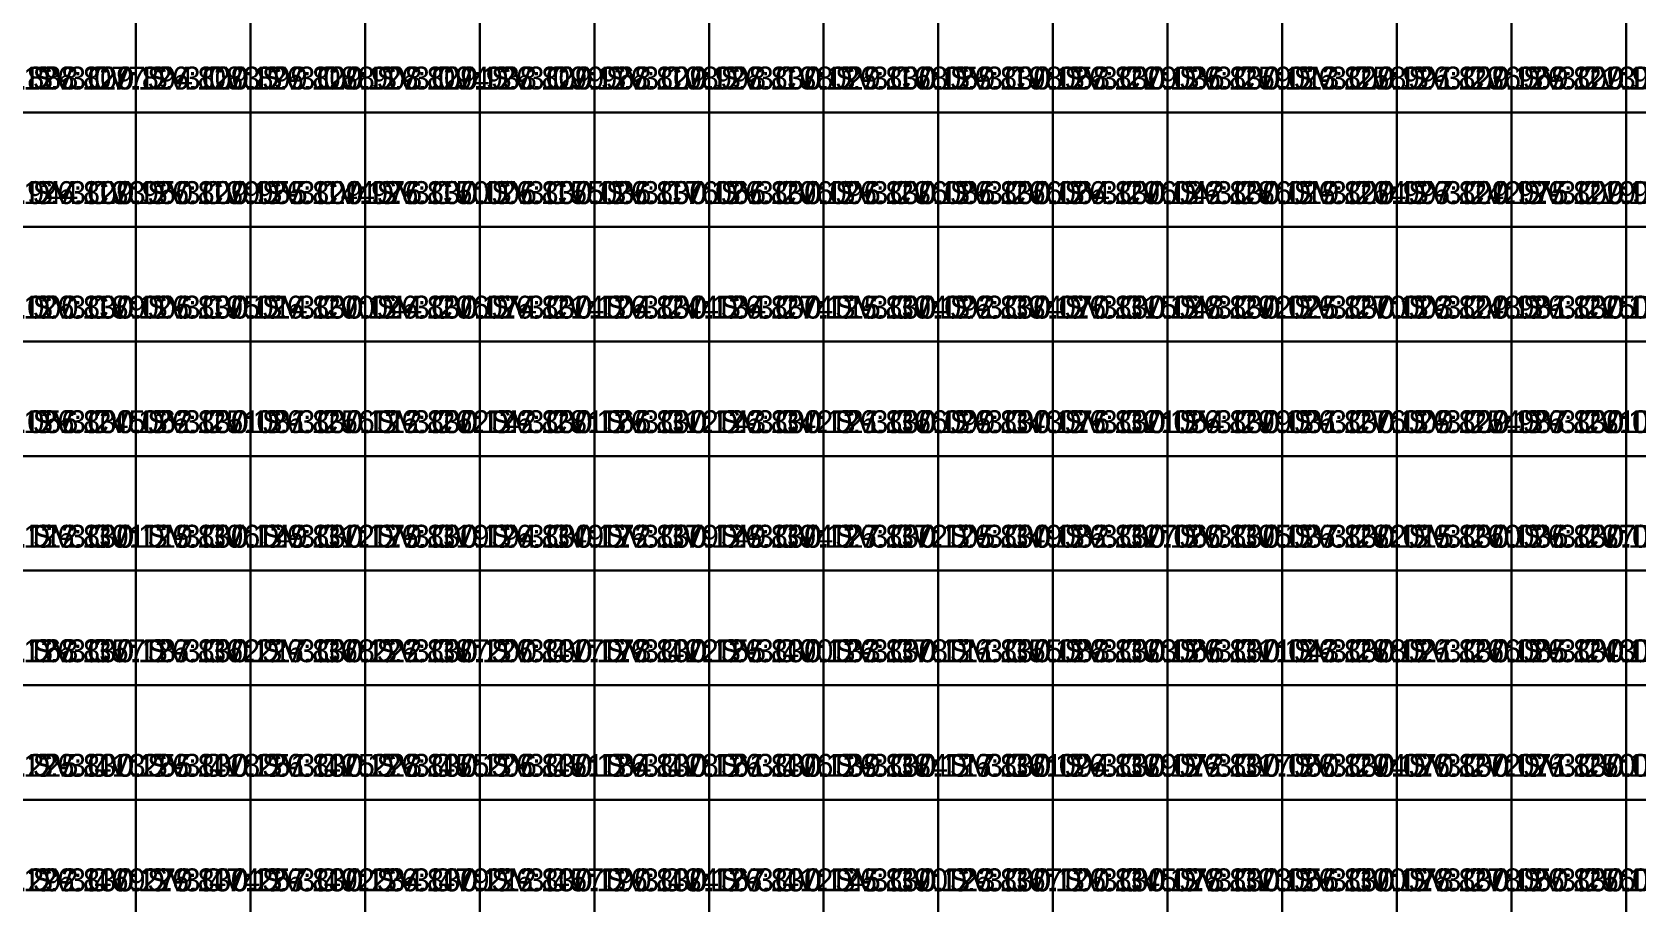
# Model space of a CAD drawing. Header units: metres. Extents: x 287857 to 287981, y 62957 to 63018.
# Drawn here: x 287870.02 to 287884.02, y 62978.93 to 62986.53 of the extents above; entities that cross this region are included whole.
import ezdxf

# ---------------------------------------------------------------- set-up
doc = ezdxf.new("R2010")
doc.units = ezdxf.units.M
doc.layers.add('CORR-CUT', color=7, linetype='Continuous', true_color=0x3b82f6)
doc.layers.add('CORR-DIFF-TXT', color=7, linetype='Continuous', true_color=0xffffff)

msp = doc.modelspace()

# ---------------------------------------------------------------- linework, layer by layer
at = {"layer": 'CORR-CUT'}
for points in [[(287869.925, 62985.831, 129.894), (287870.925, 62985.831, 129.894), (287870.925, 62986.831, 129.894), (287869.925, 62986.831, 129.894), (287869.925, 62985.831, 129.894)], [(287870.925, 62985.831, 129.899), (287871.925, 62985.831, 129.899), (287871.925, 62986.831, 129.899), (287870.925, 62986.831, 129.899), (287870.925, 62985.831, 129.899)], [(287871.925, 62985.831, 129.908), (287872.925, 62985.831, 129.908), (287872.925, 62986.831, 129.908), (287871.925, 62986.831, 129.908), (287871.925, 62985.831, 129.908)], [(287872.925, 62985.831, 129.938), (287873.925, 62985.831, 129.938), (287873.925, 62986.831, 129.938), (287872.925, 62986.831, 129.938), (287872.925, 62985.831, 129.938)], [(287873.925, 62985.831, 129.968), (287874.925, 62985.831, 129.968), (287874.925, 62986.831, 129.968), (287873.925, 62986.831, 129.968), (287873.925, 62985.831, 129.968)], [(287874.925, 62985.831, 129.998), (287875.925, 62985.831, 129.998), (287875.925, 62986.831, 129.998), (287874.925, 62986.831, 129.998), (287874.925, 62985.831, 129.998)], [(287875.925, 62985.831, 130.029), (287876.925, 62985.831, 130.029), (287876.925, 62986.831, 130.029), (287875.925, 62986.831, 130.029), (287875.925, 62985.831, 130.029)], [(287876.925, 62985.831, 130.059), (287877.925, 62985.831, 130.059), (287877.925, 62986.831, 130.059), (287876.925, 62986.831, 130.059), (287876.925, 62985.831, 130.059)], [(287877.925, 62985.831, 130.058), (287878.925, 62985.831, 130.058), (287878.925, 62986.831, 130.058), (287877.925, 62986.831, 130.058), (287877.925, 62985.831, 130.058)], [(287878.925, 62985.831, 130.036), (287879.925, 62985.831, 130.036), (287879.925, 62986.831, 130.036), (287878.925, 62986.831, 130.036), (287878.925, 62985.831, 130.036)], [(287879.925, 62985.831, 130.013), (287880.925, 62985.831, 130.013), (287880.925, 62986.831, 130.013), (287879.925, 62986.831, 130.013), (287879.925, 62985.831, 130.013)], [(287880.925, 62985.831, 129.991), (287881.925, 62985.831, 129.991), (287881.925, 62986.831, 129.991), (287880.925, 62986.831, 129.991), (287880.925, 62985.831, 129.991)], [(287881.925, 62985.831, 129.969), (287882.925, 62985.831, 129.969), (287882.925, 62986.831, 129.969), (287881.925, 62986.831, 129.969), (287881.925, 62985.831, 129.969)], [(287882.925, 62985.831, 129.946), (287883.925, 62985.831, 129.946), (287883.925, 62986.831, 129.946), (287882.925, 62986.831, 129.946), (287882.925, 62985.831, 129.946)], [(287883.925, 62985.831, 129.967), (287884.925, 62985.831, 129.967), (287884.925, 62986.831, 129.967), (287883.925, 62986.831, 129.967), (287883.925, 62985.831, 129.967)], [(287869.925, 62984.831, 129.95), (287870.925, 62984.831, 129.95), (287870.925, 62985.831, 129.95), (287869.925, 62985.831, 129.95), (287869.925, 62984.831, 129.95)], [(287870.925, 62984.831, 129.955), (287871.925, 62984.831, 129.955), (287871.925, 62985.831, 129.955), (287870.925, 62985.831, 129.955), (287870.925, 62984.831, 129.955)], [(287871.925, 62984.831, 129.976), (287872.925, 62984.831, 129.976), (287872.925, 62985.831, 129.976), (287871.925, 62985.831, 129.976), (287871.925, 62984.831, 129.976)], [(287872.925, 62984.831, 130.006), (287873.925, 62984.831, 130.006), (287873.925, 62985.831, 130.006), (287872.925, 62985.831, 130.006), (287872.925, 62984.831, 130.006)], [(287873.925, 62984.831, 130.036), (287874.925, 62984.831, 130.036), (287874.925, 62985.831, 130.036), (287873.925, 62985.831, 130.036), (287873.925, 62984.831, 130.036)], [(287874.925, 62984.831, 130.066), (287875.925, 62984.831, 130.066), (287875.925, 62985.831, 130.066), (287874.925, 62985.831, 130.066), (287874.925, 62984.831, 130.066)], [(287875.925, 62984.831, 130.096), (287876.925, 62984.831, 130.096), (287876.925, 62985.831, 130.096), (287875.925, 62985.831, 130.096), (287875.925, 62984.831, 130.096)], [(287876.925, 62984.831, 130.086), (287877.925, 62984.831, 130.086), (287877.925, 62985.831, 130.086), (287876.925, 62985.831, 130.086), (287876.925, 62984.831, 130.086)], [(287877.925, 62984.831, 130.064), (287878.925, 62984.831, 130.064), (287878.925, 62985.831, 130.064), (287877.925, 62985.831, 130.064), (287877.925, 62984.831, 130.064)], [(287878.925, 62984.831, 130.042), (287879.925, 62984.831, 130.042), (287879.925, 62985.831, 130.042), (287878.925, 62985.831, 130.042), (287878.925, 62984.831, 130.042)], [(287879.925, 62984.831, 130.019), (287880.925, 62984.831, 130.019), (287880.925, 62985.831, 130.019), (287879.925, 62985.831, 130.019), (287879.925, 62984.831, 130.019)], [(287880.925, 62984.831, 129.997), (287881.925, 62984.831, 129.997), (287881.925, 62985.831, 129.997), (287880.925, 62985.831, 129.997), (287880.925, 62984.831, 129.997)], [(287881.925, 62984.831, 129.975), (287882.925, 62984.831, 129.975), (287882.925, 62985.831, 129.975), (287881.925, 62985.831, 129.975), (287881.925, 62984.831, 129.975)], [(287882.925, 62984.831, 129.952), (287883.925, 62984.831, 129.952), (287883.925, 62985.831, 129.952), (287882.925, 62985.831, 129.952), (287882.925, 62984.831, 129.952)], [(287883.925, 62984.831, 130.016), (287884.925, 62984.831, 130.016), (287884.925, 62985.831, 130.016), (287883.925, 62985.831, 130.016), (287883.925, 62984.831, 130.016)], [(287869.925, 62983.831, 130.006), (287870.925, 62983.831, 130.006), (287870.925, 62984.831, 130.006), (287869.925, 62984.831, 130.006), (287869.925, 62983.831, 130.006)], [(287870.925, 62983.831, 130.014), (287871.925, 62983.831, 130.014), (287871.925, 62984.831, 130.014), (287870.925, 62984.831, 130.014), (287870.925, 62983.831, 130.014)], [(287871.925, 62983.831, 130.044), (287872.925, 62983.831, 130.044), (287872.925, 62984.831, 130.044), (287871.925, 62984.831, 130.044), (287871.925, 62983.831, 130.044)], [(287872.925, 62983.831, 130.074), (287873.925, 62983.831, 130.074), (287873.925, 62984.831, 130.074), (287872.925, 62984.831, 130.074), (287872.925, 62983.831, 130.074)], [(287873.925, 62983.831, 130.104), (287874.925, 62983.831, 130.104), (287874.925, 62984.831, 130.104), (287873.925, 62984.831, 130.104), (287873.925, 62983.831, 130.104)], [(287874.925, 62983.831, 130.134), (287875.925, 62983.831, 130.134), (287875.925, 62984.831, 130.134), (287874.925, 62984.831, 130.134), (287874.925, 62983.831, 130.134)], [(287875.925, 62983.831, 130.115), (287876.925, 62983.831, 130.115), (287876.925, 62984.831, 130.115), (287875.925, 62984.831, 130.115), (287875.925, 62983.831, 130.115)], [(287876.925, 62983.831, 130.092), (287877.925, 62983.831, 130.092), (287877.925, 62984.831, 130.092), (287876.925, 62984.831, 130.092), (287876.925, 62983.831, 130.092)], [(287877.925, 62983.831, 130.07), (287878.925, 62983.831, 130.07), (287878.925, 62984.831, 130.07), (287877.925, 62984.831, 130.07), (287877.925, 62983.831, 130.07)], [(287878.925, 62983.831, 130.048), (287879.925, 62983.831, 130.048), (287879.925, 62984.831, 130.048), (287878.925, 62984.831, 130.048), (287878.925, 62983.831, 130.048)], [(287879.925, 62983.831, 130.025), (287880.925, 62983.831, 130.025), (287880.925, 62984.831, 130.025), (287879.925, 62984.831, 130.025), (287879.925, 62983.831, 130.025)], [(287880.925, 62983.831, 130.003), (287881.925, 62983.831, 130.003), (287881.925, 62984.831, 130.003), (287880.925, 62984.831, 130.003), (287880.925, 62983.831, 130.003)], [(287881.925, 62983.831, 129.981), (287882.925, 62983.831, 129.981), (287882.925, 62984.831, 129.981), (287881.925, 62984.831, 129.981), (287881.925, 62983.831, 129.981)], [(287882.925, 62983.831, 130.001), (287883.925, 62983.831, 130.001), (287883.925, 62984.831, 130.001), (287882.925, 62984.831, 130.001), (287882.925, 62983.831, 130.001)], [(287883.925, 62983.831, 130.065), (287884.925, 62983.831, 130.065), (287884.925, 62984.831, 130.065), (287883.925, 62984.831, 130.065), (287883.925, 62983.831, 130.065)], [(287869.925, 62982.831, 130.062), (287870.925, 62982.831, 130.062), (287870.925, 62983.831, 130.062), (287869.925, 62983.831, 130.062), (287869.925, 62982.831, 130.062)], [(287870.925, 62982.831, 130.081), (287871.925, 62982.831, 130.081), (287871.925, 62983.831, 130.081), (287870.925, 62983.831, 130.081), (287870.925, 62982.831, 130.081)], [(287871.925, 62982.831, 130.112), (287872.925, 62982.831, 130.112), (287872.925, 62983.831, 130.112), (287871.925, 62983.831, 130.112), (287871.925, 62982.831, 130.112)], [(287872.925, 62982.831, 130.142), (287873.925, 62982.831, 130.142), (287873.925, 62983.831, 130.142), (287872.925, 62983.831, 130.142), (287872.925, 62982.831, 130.142)], [(287873.925, 62982.831, 130.166), (287874.925, 62982.831, 130.166), (287874.925, 62983.831, 130.166), (287873.925, 62983.831, 130.166), (287873.925, 62982.831, 130.166)], [(287874.925, 62982.831, 130.143), (287875.925, 62982.831, 130.143), (287875.925, 62983.831, 130.143), (287874.925, 62983.831, 130.143), (287874.925, 62982.831, 130.143)], [(287875.925, 62982.831, 130.121), (287876.925, 62982.831, 130.121), (287876.925, 62983.831, 130.121), (287875.925, 62983.831, 130.121), (287875.925, 62982.831, 130.121)], [(287876.925, 62982.831, 130.099), (287877.925, 62982.831, 130.099), (287877.925, 62983.831, 130.099), (287876.925, 62983.831, 130.099), (287876.925, 62982.831, 130.099)], [(287877.925, 62982.831, 130.076), (287878.925, 62982.831, 130.076), (287878.925, 62983.831, 130.076), (287877.925, 62983.831, 130.076), (287877.925, 62982.831, 130.076)], [(287878.925, 62982.831, 130.054), (287879.925, 62982.831, 130.054), (287879.925, 62983.831, 130.054), (287878.925, 62983.831, 130.054), (287878.925, 62982.831, 130.054)], [(287879.925, 62982.831, 130.031), (287880.925, 62982.831, 130.031), (287880.925, 62983.831, 130.031), (287879.925, 62983.831, 130.031), (287879.925, 62982.831, 130.031)], [(287880.925, 62982.831, 130.009), (287881.925, 62982.831, 130.009), (287881.925, 62983.831, 130.009), (287880.925, 62983.831, 130.009), (287880.925, 62982.831, 130.009)], [(287881.925, 62982.831, 129.987), (287882.925, 62982.831, 129.987), (287882.925, 62983.831, 129.987), (287881.925, 62983.831, 129.987), (287881.925, 62982.831, 129.987)], [(287882.925, 62982.831, 130.051), (287883.925, 62982.831, 130.051), (287883.925, 62983.831, 130.051), (287882.925, 62983.831, 130.051), (287882.925, 62982.831, 130.051)], [(287883.925, 62982.831, 130.08), (287884.925, 62982.831, 130.08), (287884.925, 62983.831, 130.08), (287883.925, 62983.831, 130.08), (287883.925, 62982.831, 130.08)], [(287869.925, 62981.831, 130.119), (287870.925, 62981.831, 130.119), (287870.925, 62982.831, 130.119), (287869.925, 62982.831, 130.119), (287869.925, 62981.831, 130.119)], [(287870.925, 62981.831, 130.149), (287871.925, 62981.831, 130.149), (287871.925, 62982.831, 130.149), (287870.925, 62982.831, 130.149), (287870.925, 62981.831, 130.149)], [(287871.925, 62981.831, 130.179), (287872.925, 62981.831, 130.179), (287872.925, 62982.831, 130.179), (287871.925, 62982.831, 130.179), (287871.925, 62981.831, 130.179)], [(287872.925, 62981.831, 130.194), (287873.925, 62981.831, 130.194), (287873.925, 62982.831, 130.194), (287872.925, 62982.831, 130.194), (287872.925, 62981.831, 130.194)], [(287873.925, 62981.831, 130.172), (287874.925, 62981.831, 130.172), (287874.925, 62982.831, 130.172), (287873.925, 62982.831, 130.172), (287873.925, 62981.831, 130.172)], [(287874.925, 62981.831, 130.149), (287875.925, 62981.831, 130.149), (287875.925, 62982.831, 130.149), (287874.925, 62982.831, 130.149), (287874.925, 62981.831, 130.149)], [(287875.925, 62981.831, 130.127), (287876.925, 62981.831, 130.127), (287876.925, 62982.831, 130.127), (287875.925, 62982.831, 130.127), (287875.925, 62981.831, 130.127)], [(287876.925, 62981.831, 130.105), (287877.925, 62981.831, 130.105), (287877.925, 62982.831, 130.105), (287876.925, 62982.831, 130.105), (287876.925, 62981.831, 130.105)], [(287877.925, 62981.831, 130.082), (287878.925, 62981.831, 130.082), (287878.925, 62982.831, 130.082), (287877.925, 62982.831, 130.082), (287877.925, 62981.831, 130.082)], [(287878.925, 62981.831, 130.06), (287879.925, 62981.831, 130.06), (287879.925, 62982.831, 130.06), (287878.925, 62982.831, 130.06), (287878.925, 62981.831, 130.06)], [(287879.925, 62981.831, 130.037), (287880.925, 62981.831, 130.037), (287880.925, 62982.831, 130.037), (287879.925, 62982.831, 130.037), (287879.925, 62981.831, 130.037)], [(287880.925, 62981.831, 130.015), (287881.925, 62981.831, 130.015), (287881.925, 62982.831, 130.015), (287880.925, 62982.831, 130.015), (287880.925, 62981.831, 130.015)], [(287881.925, 62981.831, 130.036), (287882.925, 62981.831, 130.036), (287882.925, 62982.831, 130.036), (287881.925, 62982.831, 130.036), (287881.925, 62981.831, 130.036)], [(287882.925, 62981.831, 130.086), (287883.925, 62981.831, 130.086), (287883.925, 62982.831, 130.086), (287882.925, 62982.831, 130.086), (287882.925, 62981.831, 130.086)], [(287883.925, 62981.831, 130.059), (287884.925, 62981.831, 130.059), (287884.925, 62982.831, 130.059), (287883.925, 62982.831, 130.059), (287883.925, 62981.831, 130.059)], [(287869.925, 62980.831, 130.187), (287870.925, 62980.831, 130.187), (287870.925, 62981.831, 130.187), (287869.925, 62981.831, 130.187), (287869.925, 62980.831, 130.187)], [(287870.925, 62980.831, 130.217), (287871.925, 62980.831, 130.217), (287871.925, 62981.831, 130.217), (287870.925, 62981.831, 130.217), (287870.925, 62980.831, 130.217)], [(287871.925, 62980.831, 130.222), (287872.925, 62980.831, 130.222), (287872.925, 62981.831, 130.222), (287871.925, 62981.831, 130.222), (287871.925, 62980.831, 130.222)], [(287872.925, 62980.831, 130.2), (287873.925, 62980.831, 130.2), (287873.925, 62981.831, 130.2), (287872.925, 62981.831, 130.2), (287872.925, 62980.831, 130.2)], [(287873.925, 62980.831, 130.178), (287874.925, 62980.831, 130.178), (287874.925, 62981.831, 130.178), (287873.925, 62981.831, 130.178), (287873.925, 62980.831, 130.178)], [(287874.925, 62980.831, 130.155), (287875.925, 62980.831, 130.155), (287875.925, 62981.831, 130.155), (287874.925, 62981.831, 130.155), (287874.925, 62980.831, 130.155)], [(287875.925, 62980.831, 130.133), (287876.925, 62980.831, 130.133), (287876.925, 62981.831, 130.133), (287875.925, 62981.831, 130.133), (287875.925, 62980.831, 130.133)], [(287876.925, 62980.831, 130.111), (287877.925, 62980.831, 130.111), (287877.925, 62981.831, 130.111), (287876.925, 62981.831, 130.111), (287876.925, 62980.831, 130.111)], [(287877.925, 62980.831, 130.088), (287878.925, 62980.831, 130.088), (287878.925, 62981.831, 130.088), (287877.925, 62981.831, 130.088), (287877.925, 62980.831, 130.088)], [(287878.925, 62980.831, 130.066), (287879.925, 62980.831, 130.066), (287879.925, 62981.831, 130.066), (287878.925, 62981.831, 130.066), (287878.925, 62980.831, 130.066)], [(287879.925, 62980.831, 130.043), (287880.925, 62980.831, 130.043), (287880.925, 62981.831, 130.043), (287879.925, 62981.831, 130.043), (287879.925, 62980.831, 130.043)], [(287880.925, 62980.831, 130.021), (287881.925, 62980.831, 130.021), (287881.925, 62981.831, 130.021), (287880.925, 62981.831, 130.021), (287880.925, 62980.831, 130.021)], [(287881.925, 62980.831, 130.085), (287882.925, 62980.831, 130.085), (287882.925, 62981.831, 130.085), (287881.925, 62981.831, 130.085), (287881.925, 62980.831, 130.085)], [(287882.925, 62980.831, 130.065), (287883.925, 62980.831, 130.065), (287883.925, 62981.831, 130.065), (287882.925, 62981.831, 130.065), (287882.925, 62980.831, 130.065)], [(287883.925, 62980.831, 130.038), (287884.925, 62980.831, 130.038), (287884.925, 62981.831, 130.038), (287883.925, 62981.831, 130.038), (287883.925, 62980.831, 130.038)], [(287869.925, 62979.831, 130.255), (287870.925, 62979.831, 130.255), (287870.925, 62980.831, 130.255), (287869.925, 62980.831, 130.255), (287869.925, 62979.831, 130.255)], [(287870.925, 62979.831, 130.251), (287871.925, 62979.831, 130.251), (287871.925, 62980.831, 130.251), (287870.925, 62980.831, 130.251), (287870.925, 62979.831, 130.251)], [(287871.925, 62979.831, 130.228), (287872.925, 62979.831, 130.228), (287872.925, 62980.831, 130.228), (287871.925, 62980.831, 130.228), (287871.925, 62979.831, 130.228)], [(287872.925, 62979.831, 130.206), (287873.925, 62979.831, 130.206), (287873.925, 62980.831, 130.206), (287872.925, 62980.831, 130.206), (287872.925, 62979.831, 130.206)], [(287873.925, 62979.831, 130.184), (287874.925, 62979.831, 130.184), (287874.925, 62980.831, 130.184), (287873.925, 62980.831, 130.184), (287873.925, 62979.831, 130.184)], [(287874.925, 62979.831, 130.161), (287875.925, 62979.831, 130.161), (287875.925, 62980.831, 130.161), (287874.925, 62980.831, 130.161), (287874.925, 62979.831, 130.161)], [(287875.925, 62979.831, 130.139), (287876.925, 62979.831, 130.139), (287876.925, 62980.831, 130.139), (287875.925, 62980.831, 130.139), (287875.925, 62979.831, 130.139)], [(287876.925, 62979.831, 130.117), (287877.925, 62979.831, 130.117), (287877.925, 62980.831, 130.117), (287876.925, 62980.831, 130.117), (287876.925, 62979.831, 130.117)], [(287877.925, 62979.831, 130.094), (287878.925, 62979.831, 130.094), (287878.925, 62980.831, 130.094), (287877.925, 62980.831, 130.094), (287877.925, 62979.831, 130.094)], [(287878.925, 62979.831, 130.072), (287879.925, 62979.831, 130.072), (287879.925, 62980.831, 130.072), (287878.925, 62980.831, 130.072), (287878.925, 62979.831, 130.072)], [(287879.925, 62979.831, 130.05), (287880.925, 62979.831, 130.05), (287880.925, 62980.831, 130.05), (287879.925, 62980.831, 130.05), (287879.925, 62979.831, 130.05)], [(287880.925, 62979.831, 130.07), (287881.925, 62979.831, 130.07), (287881.925, 62980.831, 130.07), (287880.925, 62980.831, 130.07), (287880.925, 62979.831, 130.07)], [(287881.925, 62979.831, 130.071), (287882.925, 62979.831, 130.071), (287882.925, 62980.831, 130.071), (287881.925, 62980.831, 130.071), (287881.925, 62979.831, 130.071)], [(287882.925, 62979.831, 130.044), (287883.925, 62979.831, 130.044), (287883.925, 62980.831, 130.044), (287882.925, 62980.831, 130.044), (287882.925, 62979.831, 130.044)], [(287883.925, 62979.831, 130.017), (287884.925, 62979.831, 130.017), (287884.925, 62980.831, 130.017), (287883.925, 62980.831, 130.017), (287883.925, 62979.831, 130.017)], [(287869.925, 62978.831, 130.279), (287870.925, 62978.831, 130.279), (287870.925, 62979.831, 130.279), (287869.925, 62979.831, 130.279), (287869.925, 62978.831, 130.279)], [(287870.925, 62978.831, 130.257), (287871.925, 62978.831, 130.257), (287871.925, 62979.831, 130.257), (287870.925, 62979.831, 130.257), (287870.925, 62978.831, 130.257)], [(287871.925, 62978.831, 130.234), (287872.925, 62978.831, 130.234), (287872.925, 62979.831, 130.234), (287871.925, 62979.831, 130.234), (287871.925, 62978.831, 130.234)], [(287872.925, 62978.831, 130.212), (287873.925, 62978.831, 130.212), (287873.925, 62979.831, 130.212), (287872.925, 62979.831, 130.212), (287872.925, 62978.831, 130.212)], [(287873.925, 62978.831, 130.19), (287874.925, 62978.831, 130.19), (287874.925, 62979.831, 130.19), (287873.925, 62979.831, 130.19), (287873.925, 62978.831, 130.19)], [(287874.925, 62978.831, 130.167), (287875.925, 62978.831, 130.167), (287875.925, 62979.831, 130.167), (287874.925, 62979.831, 130.167), (287874.925, 62978.831, 130.167)], [(287875.925, 62978.831, 130.145), (287876.925, 62978.831, 130.145), (287876.925, 62979.831, 130.145), (287875.925, 62979.831, 130.145), (287875.925, 62978.831, 130.145)], [(287876.925, 62978.831, 130.123), (287877.925, 62978.831, 130.123), (287877.925, 62979.831, 130.123), (287876.925, 62979.831, 130.123), (287876.925, 62978.831, 130.123)], [(287877.925, 62978.831, 130.1), (287878.925, 62978.831, 130.1), (287878.925, 62979.831, 130.1), (287877.925, 62979.831, 130.1), (287877.925, 62978.831, 130.1)], [(287878.925, 62978.831, 130.078), (287879.925, 62978.831, 130.078), (287879.925, 62979.831, 130.078), (287878.925, 62979.831, 130.078), (287878.925, 62978.831, 130.078)], [(287879.925, 62978.831, 130.056), (287880.925, 62978.831, 130.056), (287880.925, 62979.831, 130.056), (287879.925, 62979.831, 130.056), (287879.925, 62978.831, 130.056)], [(287880.925, 62978.831, 130.078), (287881.925, 62978.831, 130.078), (287881.925, 62979.831, 130.078), (287880.925, 62979.831, 130.078), (287880.925, 62978.831, 130.078)], [(287881.925, 62978.831, 130.05), (287882.925, 62978.831, 130.05), (287882.925, 62979.831, 130.05), (287881.925, 62979.831, 130.05), (287881.925, 62978.831, 130.05)], [(287882.925, 62978.831, 130.023), (287883.925, 62978.831, 130.023), (287883.925, 62979.831, 130.023), (287882.925, 62979.831, 130.023), (287882.925, 62978.831, 130.023)], [(287883.925, 62978.831, 129.996), (287884.925, 62978.831, 129.996), (287884.925, 62979.831, 129.996), (287883.925, 62979.831, 129.996), (287883.925, 62978.831, 129.996)]]:
    msp.add_polyline3d(points, dxfattribs=at)

# ---------------------------------------------------------------- texts
at = {"layer": 'CORR-DIFF-TXT'}
for s, p in [('SV:129.877 CV:126.800 D:-3.077', (287867.025, 62986.031, 129.877)), ('SV:129.883 CV:126.800 D:-3.083', (287868.025, 62986.031, 129.883)), ('SV:129.888 CV:126.800 D:-3.088', (287869.025, 62986.031, 129.888)), ('SV:129.894 CV:126.800 D:-3.094', (287870.025, 62986.031, 129.894)), ('SV:129.899 CV:126.800 D:-3.099', (287871.025, 62986.031, 129.899)), ('SV:129.908 CV:126.800 D:-3.108', (287872.025, 62986.031, 129.908)), ('SV:129.938 CV:126.800 D:-3.138', (287873.025, 62986.031, 129.938)), ('SV:129.968 CV:126.800 D:-3.168', (287874.025, 62986.031, 129.968)), ('SV:129.998 CV:126.800 D:-3.198', (287875.025, 62986.031, 129.998)), ('SV:130.029 CV:126.800 D:-3.229', (287876.025, 62986.031, 130.029)), ('SV:130.059 CV:126.800 D:-3.259', (287877.025, 62986.031, 130.059)), ('SV:130.058 CV:126.800 D:-3.258', (287878.025, 62986.031, 130.058)), ('SV:130.036 CV:126.800 D:-3.236', (287879.025, 62986.031, 130.036)), ('SV:130.013 CV:126.800 D:-3.213', (287880.025, 62986.031, 130.013)), ('SV:129.991 CV:126.800 D:-3.191', (287881.025, 62986.031, 129.991)), ('SV:129.969 CV:126.800 D:-3.169', (287882.025, 62986.031, 129.969)), ('SV:129.946 CV:126.800 D:-3.146', (287883.025, 62986.031, 129.946)), ('SV:129.933 CV:126.800 D:-3.133', (287867.025, 62985.031, 129.933)), ('SV:129.939 CV:126.800 D:-3.139', (287868.025, 62985.031, 129.939)), ('SV:129.944 CV:126.800 D:-3.144', (287869.025, 62985.031, 129.944)), ('SV:129.950 CV:126.800 D:-3.150', (287870.025, 62985.031, 129.95)), ('SV:129.955 CV:126.800 D:-3.155', (287871.025, 62985.031, 129.955)), ('SV:129.976 CV:126.800 D:-3.176', (287872.025, 62985.031, 129.976)), ('SV:130.006 CV:126.800 D:-3.206', (287873.025, 62985.031, 130.006)), ('SV:130.036 CV:126.800 D:-3.236', (287874.025, 62985.031, 130.036)), ('SV:130.066 CV:126.800 D:-3.266', (287875.025, 62985.031, 130.066)), ('SV:130.096 CV:126.800 D:-3.296', (287876.025, 62985.031, 130.096)), ('SV:130.086 CV:126.800 D:-3.286', (287877.025, 62985.031, 130.086)), ('SV:130.064 CV:126.800 D:-3.264', (287878.025, 62985.031, 130.064)), ('SV:130.042 CV:126.800 D:-3.242', (287879.025, 62985.031, 130.042)), ('SV:130.019 CV:126.800 D:-3.219', (287880.025, 62985.031, 130.019)), ('SV:129.997 CV:126.800 D:-3.197', (287881.025, 62985.031, 129.997)), ('SV:129.975 CV:126.800 D:-3.175', (287882.025, 62985.031, 129.975)), ('SV:129.952 CV:126.800 D:-3.152', (287883.025, 62985.031, 129.952)), ('SV:129.989 CV:126.800 D:-3.189', (287867.025, 62984.031, 129.989)), ('SV:129.995 CV:126.800 D:-3.195', (287868.025, 62984.031, 129.995)), ('SV:130.000 CV:126.800 D:-3.200', (287869.025, 62984.031, 130)), ('SV:130.006 CV:126.800 D:-3.206', (287870.025, 62984.031, 130.006)), ('SV:130.014 CV:126.800 D:-3.214', (287871.025, 62984.031, 130.014)), ('SV:130.044 CV:126.800 D:-3.244', (287872.025, 62984.031, 130.044)), ('SV:130.074 CV:126.800 D:-3.274', (287873.025, 62984.031, 130.074)), ('SV:130.104 CV:126.800 D:-3.304', (287874.025, 62984.031, 130.104)), ('SV:130.134 CV:126.800 D:-3.334', (287875.025, 62984.031, 130.134)), ('SV:130.115 CV:126.800 D:-3.315', (287876.025, 62984.031, 130.115)), ('SV:130.092 CV:126.800 D:-3.292', (287877.025, 62984.031, 130.092)), ('SV:130.070 CV:126.800 D:-3.270', (287878.025, 62984.031, 130.07)), ('SV:130.048 CV:126.800 D:-3.248', (287879.025, 62984.031, 130.048)), ('SV:130.025 CV:126.800 D:-3.225', (287880.025, 62984.031, 130.025)), ('SV:130.003 CV:126.800 D:-3.203', (287881.025, 62984.031, 130.003)), ('SV:129.981 CV:126.800 D:-3.181', (287882.025, 62984.031, 129.981)), ('SV:130.001 CV:126.800 D:-3.201', (287883.025, 62984.031, 130.001)), ('SV:130.045 CV:126.800 D:-3.245', (287867.025, 62983.031, 130.045)), ('SV:130.051 CV:126.800 D:-3.251', (287868.025, 62983.031, 130.051)), ('SV:130.056 CV:126.800 D:-3.256', (287869.025, 62983.031, 130.056)), ('SV:130.062 CV:126.800 D:-3.262', (287870.025, 62983.031, 130.062)), ('SV:130.081 CV:126.800 D:-3.281', (287871.025, 62983.031, 130.081)), ('SV:130.112 CV:126.800 D:-3.312', (287872.025, 62983.031, 130.112)), ('SV:130.142 CV:126.800 D:-3.342', (287873.025, 62983.031, 130.142)), ('SV:130.166 CV:126.800 D:-3.366', (287874.025, 62983.031, 130.166)), ('SV:130.143 CV:126.800 D:-3.343', (287875.025, 62983.031, 130.143)), ('SV:130.121 CV:126.800 D:-3.321', (287876.025, 62983.031, 130.121)), ('SV:130.099 CV:126.800 D:-3.299', (287877.025, 62983.031, 130.099)), ('SV:130.076 CV:126.800 D:-3.276', (287878.025, 62983.031, 130.076)), ('SV:130.054 CV:126.800 D:-3.254', (287879.025, 62983.031, 130.054)), ('SV:130.031 CV:126.800 D:-3.231', (287880.025, 62983.031, 130.031)), ('SV:130.009 CV:126.800 D:-3.209', (287881.025, 62983.031, 130.009)), ('SV:129.987 CV:126.800 D:-3.187', (287882.025, 62983.031, 129.987)), ('SV:130.051 CV:126.800 D:-3.251', (287883.025, 62983.031, 130.051)), ('SV:130.101 CV:126.800 D:-3.301', (287867.025, 62982.031, 130.101)), ('SV:130.106 CV:126.800 D:-3.306', (287868.025, 62982.031, 130.106)), ('SV:130.112 CV:126.800 D:-3.312', (287869.025, 62982.031, 130.112)), ('SV:130.119 CV:126.800 D:-3.319', (287870.025, 62982.031, 130.119)), ('SV:130.149 CV:126.800 D:-3.349', (287871.025, 62982.031, 130.149)), ('SV:130.179 CV:126.800 D:-3.379', (287872.025, 62982.031, 130.179)), ('SV:130.194 CV:126.800 D:-3.394', (287873.025, 62982.031, 130.194)), ('SV:130.172 CV:126.800 D:-3.372', (287874.025, 62982.031, 130.172)), ('SV:130.149 CV:126.800 D:-3.349', (287875.025, 62982.031, 130.149)), ('SV:130.127 CV:126.800 D:-3.327', (287876.025, 62982.031, 130.127)), ('SV:130.105 CV:126.800 D:-3.305', (287877.025, 62982.031, 130.105)), ('SV:130.082 CV:126.800 D:-3.282', (287878.025, 62982.031, 130.082)), ('SV:130.060 CV:126.800 D:-3.260', (287879.025, 62982.031, 130.06)), ('SV:130.037 CV:126.800 D:-3.237', (287880.025, 62982.031, 130.037)), ('SV:130.015 CV:126.800 D:-3.215', (287881.025, 62982.031, 130.015)), ('SV:130.036 CV:126.800 D:-3.236', (287882.025, 62982.031, 130.036)), ('SV:130.086 CV:126.800 D:-3.286', (287883.025, 62982.031, 130.086)), ('SV:130.157 CV:126.800 D:-3.357', (287867.025, 62981.031, 130.157)), ('SV:130.162 CV:126.800 D:-3.362', (287868.025, 62981.031, 130.162)), ('SV:130.168 CV:126.800 D:-3.368', (287869.025, 62981.031, 130.168)), ('SV:130.187 CV:126.800 D:-3.387', (287870.025, 62981.031, 130.187)), ('SV:130.217 CV:126.800 D:-3.417', (287871.025, 62981.031, 130.217)), ('SV:130.222 CV:126.800 D:-3.422', (287872.025, 62981.031, 130.222)), ('SV:130.200 CV:126.800 D:-3.400', (287873.025, 62981.031, 130.2)), ('SV:130.178 CV:126.800 D:-3.378', (287874.025, 62981.031, 130.178)), ('SV:130.155 CV:126.800 D:-3.355', (287875.025, 62981.031, 130.155)), ('SV:130.133 CV:126.800 D:-3.333', (287876.025, 62981.031, 130.133)), ('SV:130.111 CV:126.800 D:-3.311', (287877.025, 62981.031, 130.111)), ('SV:130.088 CV:126.800 D:-3.288', (287878.025, 62981.031, 130.088)), ('SV:130.066 CV:126.800 D:-3.266', (287879.025, 62981.031, 130.066)), ('SV:130.043 CV:126.800 D:-3.243', (287880.025, 62981.031, 130.043)), ('SV:130.021 CV:126.800 D:-3.221', (287881.025, 62981.031, 130.021)), ('SV:130.085 CV:126.800 D:-3.285', (287882.025, 62981.031, 130.085)), ('SV:130.065 CV:126.800 D:-3.265', (287883.025, 62981.031, 130.065)), ('SV:130.213 CV:126.800 D:-3.413', (287867.025, 62980.031, 130.213)), ('SV:130.218 CV:126.800 D:-3.418', (287868.025, 62980.031, 130.218)), ('SV:130.225 CV:126.800 D:-3.425', (287869.025, 62980.031, 130.225)), ('SV:130.255 CV:126.800 D:-3.455', (287870.025, 62980.031, 130.255)), ('SV:130.251 CV:126.800 D:-3.451', (287871.025, 62980.031, 130.251)), ('SV:130.228 CV:126.800 D:-3.428', (287872.025, 62980.031, 130.228)), ('SV:130.206 CV:126.800 D:-3.406', (287873.025, 62980.031, 130.206)), ('SV:130.184 CV:126.800 D:-3.384', (287874.025, 62980.031, 130.184)), ('SV:130.161 CV:126.800 D:-3.361', (287875.025, 62980.031, 130.161)), ('SV:130.139 CV:126.800 D:-3.339', (287876.025, 62980.031, 130.139)), ('SV:130.117 CV:126.800 D:-3.317', (287877.025, 62980.031, 130.117)), ('SV:130.094 CV:126.800 D:-3.294', (287878.025, 62980.031, 130.094)), ('SV:130.072 CV:126.800 D:-3.272', (287879.025, 62980.031, 130.072)), ('SV:130.050 CV:126.800 D:-3.250', (287880.025, 62980.031, 130.05)), ('SV:130.070 CV:126.800 D:-3.270', (287881.025, 62980.031, 130.07)), ('SV:130.071 CV:126.800 D:-3.271', (287882.025, 62980.031, 130.071)), ('SV:130.044 CV:126.800 D:-3.244', (287883.025, 62980.031, 130.044)), ('SV:130.269 CV:126.800 D:-3.469', (287867.025, 62979.031, 130.269)), ('SV:130.274 CV:126.800 D:-3.474', (287868.025, 62979.031, 130.274)), ('SV:130.292 CV:126.800 D:-3.492', (287869.025, 62979.031, 130.292)), ('SV:130.279 CV:126.800 D:-3.479', (287870.025, 62979.031, 130.279)), ('SV:130.257 CV:126.800 D:-3.457', (287871.025, 62979.031, 130.257)), ('SV:130.234 CV:126.800 D:-3.434', (287872.025, 62979.031, 130.234)), ('SV:130.212 CV:126.800 D:-3.412', (287873.025, 62979.031, 130.212)), ('SV:130.190 CV:126.800 D:-3.390', (287874.025, 62979.031, 130.19)), ('SV:130.167 CV:126.800 D:-3.367', (287875.025, 62979.031, 130.167)), ('SV:130.145 CV:126.800 D:-3.345', (287876.025, 62979.031, 130.145)), ('SV:130.123 CV:126.800 D:-3.323', (287877.025, 62979.031, 130.123)), ('SV:130.100 CV:126.800 D:-3.300', (287878.025, 62979.031, 130.1)), ('SV:130.078 CV:126.800 D:-3.278', (287879.025, 62979.031, 130.078)), ('SV:130.056 CV:126.800 D:-3.256', (287880.025, 62979.031, 130.056)), ('SV:130.078 CV:126.800 D:-3.278', (287881.025, 62979.031, 130.078)), ('SV:130.050 CV:126.800 D:-3.250', (287882.025, 62979.031, 130.05)), ('SV:130.023 CV:126.800 D:-3.223', (287883.025, 62979.031, 130.023))]:
    msp.add_text(s, height=0.2, dxfattribs=at).set_placement(p)

doc.saveas('drawing.dxf')
